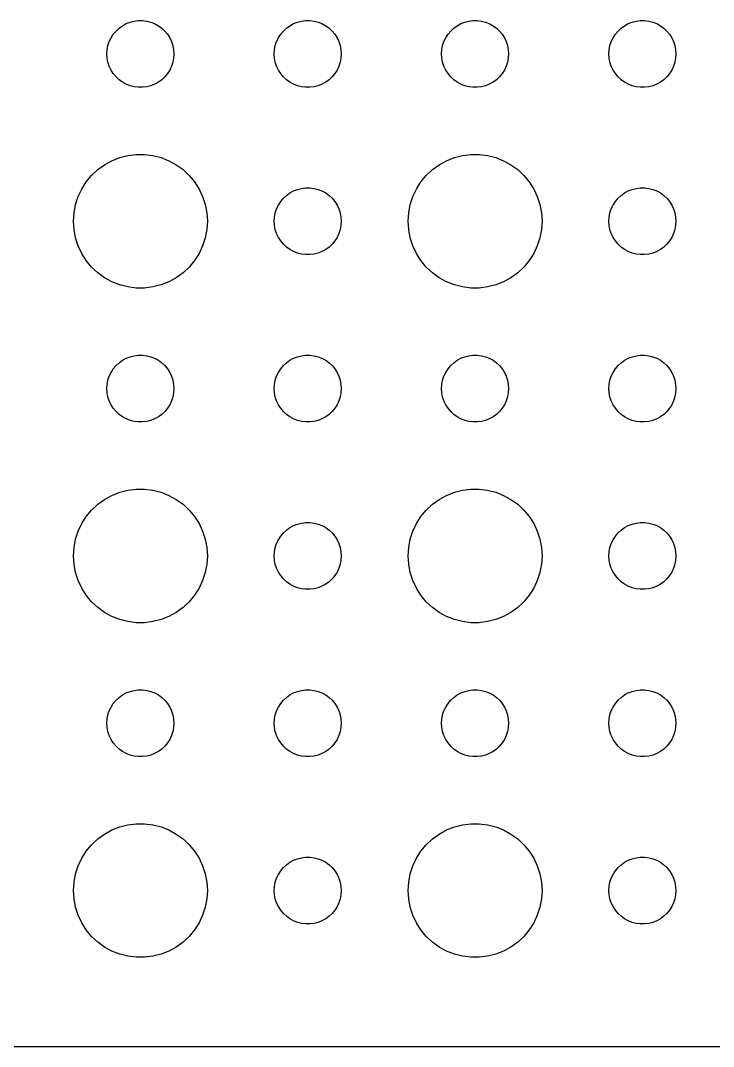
# Model space of a CAD drawing. Header units: metres. Extents: x -134 to 134, y 290 to 736.
# Drawn here: x -102.87 to -71.81, y 518.01 to 564 of the extents above; entities that cross this region are included whole.
import ezdxf

# ---------------------------------------------------------------- set-up
doc = ezdxf.new("R2010")
doc.units = ezdxf.units.M

msp = doc.modelspace()

# ---------------------------------------------------------------- linework, layer by layer
for p, q in [((-98.3037, 563.766), (-98.1387, 563.857)), ((-98.1387, 563.857), (-97.9635, 563.927)), ((-97.9635, 563.927), (-97.7811, 563.973)), ((-97.7811, 563.973), (-97.5942, 563.997)), ((-97.5942, 563.997), (-97.4058, 563.997)), ((-97.4058, 563.997), (-97.2189, 563.973)), ((-97.2189, 563.973), (-97.0365, 563.927)), ((-97.0365, 563.927), (-96.8613, 563.857)), ((-96.8613, 563.857), (-96.6963, 563.766)), ((-90.8037, 563.766), (-90.6387, 563.857)), ((-90.6387, 563.857), (-90.4635, 563.927)), ((-90.4635, 563.927), (-90.2811, 563.973)), ((-90.2811, 563.973), (-90.0942, 563.997)), ((-90.0942, 563.997), (-89.9058, 563.997)), ((-89.9058, 563.997), (-89.7189, 563.973)), ((-89.7189, 563.973), (-89.5365, 563.927)), ((-89.5365, 563.927), (-89.3613, 563.857)), ((-89.3613, 563.857), (-89.1963, 563.766)), ((-83.3037, 563.766), (-83.1387, 563.857)), ((-83.1387, 563.857), (-82.9635, 563.927)), ((-82.9635, 563.927), (-82.7811, 563.973)), ((-82.7811, 563.973), (-82.5942, 563.997)), ((-82.5942, 563.997), (-82.4058, 563.997)), ((-82.4058, 563.997), (-82.2189, 563.973)), ((-82.2189, 563.973), (-82.0365, 563.927)), ((-82.0365, 563.927), (-81.8613, 563.857)), ((-81.8613, 563.857), (-81.6963, 563.766)), ((-75.8037, 563.766), (-75.6387, 563.857)), ((-75.6387, 563.857), (-75.4635, 563.927)), ((-75.4635, 563.927), (-75.2811, 563.973)), ((-75.2811, 563.973), (-75.0942, 563.997)), ((-75.0942, 563.997), (-74.9058, 563.997)), ((-74.9058, 563.997), (-74.7189, 563.973)), ((-74.7189, 563.973), (-74.5365, 563.927)), ((-74.5365, 563.927), (-74.3613, 563.857)), ((-74.3613, 563.857), (-74.1963, 563.766)), ((-98.8145, 563.223), (-98.7135, 563.382)), ((-98.7135, 563.382), (-98.5934, 563.527)), ((-98.5934, 563.527), (-98.4561, 563.656)), ((-98.4561, 563.656), (-98.3037, 563.766)), ((-96.6963, 563.766), (-96.5439, 563.656)), ((-96.5439, 563.656), (-96.4065, 563.527)), ((-96.4065, 563.527), (-96.2865, 563.382)), ((-96.2865, 563.382), (-96.1855, 563.223)), ((-91.3145, 563.223), (-91.2135, 563.382)), ((-91.2135, 563.382), (-91.0934, 563.527)), ((-91.0934, 563.527), (-90.9561, 563.656)), ((-90.9561, 563.656), (-90.8037, 563.766)), ((-89.1963, 563.766), (-89.0439, 563.656)), ((-89.0439, 563.656), (-88.9065, 563.527)), ((-88.9065, 563.527), (-88.7865, 563.382)), ((-88.7865, 563.382), (-88.6855, 563.223)), ((-83.8145, 563.223), (-83.7135, 563.382)), ((-83.7135, 563.382), (-83.5934, 563.527)), ((-83.5934, 563.527), (-83.4561, 563.656)), ((-83.4561, 563.656), (-83.3037, 563.766)), ((-81.6963, 563.766), (-81.5439, 563.656)), ((-81.5439, 563.656), (-81.4065, 563.527)), ((-81.4065, 563.527), (-81.2865, 563.382)), ((-81.2865, 563.382), (-81.1855, 563.223)), ((-76.3145, 563.223), (-76.2135, 563.382)), ((-76.2135, 563.382), (-76.0934, 563.527)), ((-76.0934, 563.527), (-75.9561, 563.656)), ((-75.9561, 563.656), (-75.8037, 563.766)), ((-74.1963, 563.766), (-74.0439, 563.656)), ((-74.0439, 563.656), (-73.9065, 563.527)), ((-73.9065, 563.527), (-73.7865, 563.382)), ((-73.7865, 563.382), (-73.6855, 563.223)), ((-98.9529, 562.873), (-98.8947, 563.052)), ((-98.8947, 563.052), (-98.8145, 563.223)), ((-96.1855, 563.223), (-96.1053, 563.052)), ((-96.1053, 563.052), (-96.0471, 562.873)), ((-91.4529, 562.873), (-91.3947, 563.052)), ((-91.3947, 563.052), (-91.3145, 563.223)), ((-88.6855, 563.223), (-88.6053, 563.052)), ((-88.6053, 563.052), (-88.5471, 562.873)), ((-83.9529, 562.873), (-83.8947, 563.052)), ((-83.8947, 563.052), (-83.8145, 563.223)), ((-81.1855, 563.223), (-81.1053, 563.052)), ((-81.1053, 563.052), (-81.0471, 562.873)), ((-76.4529, 562.873), (-76.3947, 563.052)), ((-76.3947, 563.052), (-76.3145, 563.223)), ((-73.6855, 563.223), (-73.6053, 563.052)), ((-73.6053, 563.052), (-73.5471, 562.873)), ((-99, 562.5), (-98.9882, 562.688)), ((-98.9882, 562.312), (-99, 562.5)), ((-98.9882, 562.688), (-98.9529, 562.873)), ((-96.0471, 562.873), (-96.0118, 562.688)), ((-96.0118, 562.688), (-96, 562.5)), ((-96, 562.5), (-96.0118, 562.312)), ((-91.5, 562.5), (-91.4882, 562.688)), ((-91.4882, 562.312), (-91.5, 562.5)), ((-91.4882, 562.688), (-91.4529, 562.873)), ((-88.5471, 562.873), (-88.5118, 562.688)), ((-88.5118, 562.688), (-88.5, 562.5)), ((-88.5, 562.5), (-88.5118, 562.312)), ((-84, 562.5), (-83.9882, 562.688)), ((-83.9882, 562.312), (-84, 562.5)), ((-83.9882, 562.688), (-83.9529, 562.873)), ((-81.0471, 562.873), (-81.0118, 562.688)), ((-81.0118, 562.688), (-81, 562.5)), ((-81, 562.5), (-81.0118, 562.312)), ((-76.5, 562.5), (-76.4882, 562.688)), ((-76.4882, 562.312), (-76.5, 562.5)), ((-76.4882, 562.688), (-76.4529, 562.873)), ((-73.5471, 562.873), (-73.5118, 562.688)), ((-73.5118, 562.688), (-73.5, 562.5)), ((-73.5, 562.5), (-73.5118, 562.312)), ((-98.9529, 562.127), (-98.9882, 562.312)), ((-98.8947, 561.948), (-98.9529, 562.127)), ((-96.0471, 562.127), (-96.1053, 561.948)), ((-96.0118, 562.312), (-96.0471, 562.127)), ((-91.4529, 562.127), (-91.4882, 562.312)), ((-91.3947, 561.948), (-91.4529, 562.127)), ((-88.5471, 562.127), (-88.6053, 561.948)), ((-88.5118, 562.312), (-88.5471, 562.127)), ((-83.9529, 562.127), (-83.9882, 562.312)), ((-83.8947, 561.948), (-83.9529, 562.127)), ((-81.0471, 562.127), (-81.1053, 561.948)), ((-81.0118, 562.312), (-81.0471, 562.127)), ((-76.4529, 562.127), (-76.4882, 562.312)), ((-76.3947, 561.948), (-76.4529, 562.127)), ((-73.5471, 562.127), (-73.6053, 561.948)), ((-73.5118, 562.312), (-73.5471, 562.127)), ((-98.8145, 561.777), (-98.8947, 561.948)), ((-98.7135, 561.618), (-98.8145, 561.777)), ((-98.5934, 561.473), (-98.7135, 561.618)), ((-96.2865, 561.618), (-96.4065, 561.473)), ((-96.1855, 561.777), (-96.2865, 561.618)), ((-96.1053, 561.948), (-96.1855, 561.777)), ((-91.3145, 561.777), (-91.3947, 561.948)), ((-91.2135, 561.618), (-91.3145, 561.777)), ((-91.0934, 561.473), (-91.2135, 561.618)), ((-88.7865, 561.618), (-88.9065, 561.473)), ((-88.6855, 561.777), (-88.7865, 561.618)), ((-88.6053, 561.948), (-88.6855, 561.777)), ((-83.8145, 561.777), (-83.8947, 561.948)), ((-83.7135, 561.618), (-83.8145, 561.777)), ((-83.5934, 561.473), (-83.7135, 561.618)), ((-81.2865, 561.618), (-81.4065, 561.473)), ((-81.1855, 561.777), (-81.2865, 561.618)), ((-81.1053, 561.948), (-81.1855, 561.777)), ((-76.3145, 561.777), (-76.3947, 561.948)), ((-76.2135, 561.618), (-76.3145, 561.777)), ((-76.0934, 561.473), (-76.2135, 561.618)), ((-73.7865, 561.618), (-73.9065, 561.473)), ((-73.6855, 561.777), (-73.7865, 561.618)), ((-73.6053, 561.948), (-73.6855, 561.777)), ((-98.4561, 561.344), (-98.5934, 561.473)), ((-98.3037, 561.234), (-98.4561, 561.344)), ((-98.1387, 561.143), (-98.3037, 561.234)), ((-97.9635, 561.073), (-98.1387, 561.143)), ((-97.7811, 561.027), (-97.9635, 561.073)), ((-97.0365, 561.073), (-97.2189, 561.027)), ((-96.8613, 561.143), (-97.0365, 561.073)), ((-96.6963, 561.234), (-96.8613, 561.143)), ((-96.5439, 561.344), (-96.6963, 561.234)), ((-96.4065, 561.473), (-96.5439, 561.344)), ((-90.9561, 561.344), (-91.0934, 561.473)), ((-90.8037, 561.234), (-90.9561, 561.344)), ((-90.6387, 561.143), (-90.8037, 561.234)), ((-90.4635, 561.073), (-90.6387, 561.143)), ((-90.2811, 561.027), (-90.4635, 561.073)), ((-89.5365, 561.073), (-89.7189, 561.027)), ((-89.3613, 561.143), (-89.5365, 561.073)), ((-89.1963, 561.234), (-89.3613, 561.143)), ((-89.0439, 561.344), (-89.1963, 561.234)), ((-88.9065, 561.473), (-89.0439, 561.344)), ((-83.4561, 561.344), (-83.5934, 561.473)), ((-83.3037, 561.234), (-83.4561, 561.344)), ((-83.1387, 561.143), (-83.3037, 561.234)), ((-82.9635, 561.073), (-83.1387, 561.143)), ((-82.7811, 561.027), (-82.9635, 561.073)), ((-82.0365, 561.073), (-82.2189, 561.027)), ((-81.8613, 561.143), (-82.0365, 561.073)), ((-81.6963, 561.234), (-81.8613, 561.143)), ((-81.5439, 561.344), (-81.6963, 561.234)), ((-81.4065, 561.473), (-81.5439, 561.344)), ((-75.9561, 561.344), (-76.0934, 561.473)), ((-75.8037, 561.234), (-75.9561, 561.344)), ((-75.6387, 561.143), (-75.8037, 561.234)), ((-75.4635, 561.073), (-75.6387, 561.143)), ((-75.2811, 561.027), (-75.4635, 561.073)), ((-74.5365, 561.073), (-74.7189, 561.027)), ((-74.3613, 561.143), (-74.5365, 561.073)), ((-74.1963, 561.234), (-74.3613, 561.143)), ((-74.0439, 561.344), (-74.1963, 561.234)), ((-73.9065, 561.473), (-74.0439, 561.344)), ((-97.5942, 561.003), (-97.7811, 561.027)), ((-97.4058, 561.003), (-97.5942, 561.003)), ((-97.2189, 561.027), (-97.4058, 561.003)), ((-90.0942, 561.003), (-90.2811, 561.027)), ((-89.9058, 561.003), (-90.0942, 561.003)), ((-89.7189, 561.027), (-89.9058, 561.003)), ((-82.5942, 561.003), (-82.7811, 561.027)), ((-82.4058, 561.003), (-82.5942, 561.003)), ((-82.2189, 561.027), (-82.4058, 561.003)), ((-75.0942, 561.003), (-75.2811, 561.027)), ((-74.9058, 561.003), (-75.0942, 561.003)), ((-74.7189, 561.027), (-74.9058, 561.003)), ((-98.7773, 557.714), (-98.427, 557.853)), ((-98.427, 557.853), (-98.0621, 557.947)), ((-98.0621, 557.947), (-97.6884, 557.994)), ((-97.6884, 557.994), (-97.3116, 557.994)), ((-97.3116, 557.994), (-96.9379, 557.947)), ((-96.9379, 557.947), (-96.573, 557.853)), ((-96.573, 557.853), (-96.2227, 557.714)), ((-83.7773, 557.714), (-83.427, 557.853)), ((-83.427, 557.853), (-83.0621, 557.947)), ((-83.0621, 557.947), (-82.6884, 557.994)), ((-82.6884, 557.994), (-82.3116, 557.994)), ((-82.3116, 557.994), (-81.9379, 557.947)), ((-81.9379, 557.947), (-81.573, 557.853)), ((-81.573, 557.853), (-81.2227, 557.714)), ((-99.4123, 557.312), (-99.1075, 557.533)), ((-99.1075, 557.533), (-98.7773, 557.714)), ((-96.2227, 557.714), (-95.8925, 557.533)), ((-95.8925, 557.533), (-95.5877, 557.312)), ((-84.4123, 557.312), (-84.1075, 557.533)), ((-84.1075, 557.533), (-83.7773, 557.714)), ((-81.2227, 557.714), (-80.8925, 557.533)), ((-80.8925, 557.533), (-80.5877, 557.312)), ((-99.927, 556.763), (-99.6869, 557.054)), ((-99.6869, 557.054), (-99.4123, 557.312)), ((-95.5877, 557.312), (-95.3131, 557.054)), ((-95.3131, 557.054), (-95.073, 556.763)), ((-84.927, 556.763), (-84.6869, 557.054)), ((-84.6869, 557.054), (-84.4123, 557.312)), ((-80.5877, 557.312), (-80.3131, 557.054)), ((-80.3131, 557.054), (-80.073, 556.763)), ((-100.289, 556.104), (-100.129, 556.445)), ((-100.129, 556.445), (-99.927, 556.763)), ((-95.073, 556.763), (-94.8711, 556.445)), ((-94.8711, 556.445), (-94.7107, 556.104)), ((-90.4635, 556.427), (-90.2811, 556.473)), ((-90.2811, 556.473), (-90.0942, 556.497)), ((-90.0942, 556.497), (-89.9058, 556.497)), ((-89.9058, 556.497), (-89.7189, 556.473)), ((-89.7189, 556.473), (-89.5365, 556.427)), ((-85.2893, 556.104), (-85.1289, 556.445)), ((-85.1289, 556.445), (-84.927, 556.763)), ((-80.073, 556.763), (-79.8711, 556.445)), ((-79.8711, 556.445), (-79.7107, 556.104)), ((-75.4635, 556.427), (-75.2811, 556.473)), ((-75.2811, 556.473), (-75.0942, 556.497)), ((-75.0942, 556.497), (-74.9058, 556.497)), ((-74.9058, 556.497), (-74.7189, 556.473)), ((-74.7189, 556.473), (-74.5365, 556.427)), ((-100.406, 555.746), (-100.289, 556.104)), ((-94.7107, 556.104), (-94.5943, 555.746)), ((-91.2135, 555.882), (-91.0934, 556.027)), ((-91.0934, 556.027), (-90.9561, 556.156)), ((-90.9561, 556.156), (-90.8037, 556.266)), ((-90.8037, 556.266), (-90.6387, 556.357)), ((-90.6387, 556.357), (-90.4635, 556.427)), ((-89.5365, 556.427), (-89.3613, 556.357)), ((-89.3613, 556.357), (-89.1963, 556.266)), ((-89.1963, 556.266), (-89.0439, 556.156)), ((-89.0439, 556.156), (-88.9065, 556.027)), ((-88.9065, 556.027), (-88.7865, 555.882)), ((-85.4057, 555.746), (-85.2893, 556.104)), ((-79.7107, 556.104), (-79.5943, 555.746)), ((-76.2135, 555.882), (-76.0934, 556.027)), ((-76.0934, 556.027), (-75.9561, 556.156)), ((-75.9561, 556.156), (-75.8037, 556.266)), ((-75.8037, 556.266), (-75.6387, 556.357)), ((-75.6387, 556.357), (-75.4635, 556.427)), ((-74.5365, 556.427), (-74.3613, 556.357)), ((-74.3613, 556.357), (-74.1963, 556.266)), ((-74.1963, 556.266), (-74.0439, 556.156)), ((-74.0439, 556.156), (-73.9065, 556.027)), ((-73.9065, 556.027), (-73.7865, 555.882)), ((-100.476, 555.376), (-100.406, 555.746)), ((-94.5943, 555.746), (-94.5237, 555.376)), ((-91.4529, 555.373), (-91.3947, 555.552)), ((-91.3947, 555.552), (-91.3145, 555.723)), ((-91.3145, 555.723), (-91.2135, 555.882)), ((-88.7865, 555.882), (-88.6855, 555.723)), ((-88.6855, 555.723), (-88.6053, 555.552)), ((-88.6053, 555.552), (-88.5471, 555.373)), ((-85.4763, 555.376), (-85.4057, 555.746)), ((-79.5943, 555.746), (-79.5237, 555.376)), ((-76.4529, 555.373), (-76.3947, 555.552)), ((-76.3947, 555.552), (-76.3145, 555.723)), ((-76.3145, 555.723), (-76.2135, 555.882)), ((-73.7865, 555.882), (-73.6855, 555.723)), ((-73.6855, 555.723), (-73.6053, 555.552)), ((-73.6053, 555.552), (-73.5471, 555.373)), ((-100.5, 555), (-100.476, 555.376)), ((-94.5237, 555.376), (-94.5, 555)), ((-91.5, 555), (-91.4882, 555.188)), ((-91.4882, 555.188), (-91.4529, 555.373)), ((-88.5471, 555.373), (-88.5118, 555.188)), ((-88.5118, 555.188), (-88.5, 555)), ((-85.5, 555), (-85.4763, 555.376)), ((-79.5237, 555.376), (-79.5, 555)), ((-76.5, 555), (-76.4882, 555.188)), ((-76.4882, 555.188), (-76.4529, 555.373)), ((-73.5471, 555.373), (-73.5118, 555.188)), ((-73.5118, 555.188), (-73.5, 555)), ((-100.476, 554.624), (-100.5, 555)), ((-100.406, 554.254), (-100.476, 554.624)), ((-94.5237, 554.624), (-94.5943, 554.254)), ((-94.5, 555), (-94.5237, 554.624)), ((-91.4882, 554.812), (-91.5, 555)), ((-91.4529, 554.627), (-91.4882, 554.812)), ((-91.3947, 554.448), (-91.4529, 554.627)), ((-88.5471, 554.627), (-88.6053, 554.448)), ((-88.5118, 554.812), (-88.5471, 554.627)), ((-88.5, 555), (-88.5118, 554.812)), ((-85.4763, 554.624), (-85.5, 555)), ((-85.4057, 554.254), (-85.4763, 554.624)), ((-79.5237, 554.624), (-79.5943, 554.254)), ((-79.5, 555), (-79.5237, 554.624)), ((-76.4882, 554.812), (-76.5, 555)), ((-76.4529, 554.627), (-76.4882, 554.812)), ((-76.3947, 554.448), (-76.4529, 554.627)), ((-73.5471, 554.627), (-73.6053, 554.448)), ((-73.5118, 554.812), (-73.5471, 554.627)), ((-73.5, 555), (-73.5118, 554.812)), ((-100.289, 553.896), (-100.406, 554.254)), ((-94.5943, 554.254), (-94.7107, 553.896)), ((-91.3145, 554.277), (-91.3947, 554.448)), ((-91.2135, 554.118), (-91.3145, 554.277)), ((-88.6855, 554.277), (-88.7865, 554.118)), ((-88.6053, 554.448), (-88.6855, 554.277)), ((-85.2893, 553.896), (-85.4057, 554.254)), ((-79.5943, 554.254), (-79.7107, 553.896)), ((-76.3145, 554.277), (-76.3947, 554.448)), ((-76.2135, 554.118), (-76.3145, 554.277)), ((-73.6855, 554.277), (-73.7865, 554.118)), ((-73.6053, 554.448), (-73.6855, 554.277)), ((-100.129, 553.555), (-100.289, 553.896)), ((-94.7107, 553.896), (-94.8711, 553.555)), ((-91.0934, 553.973), (-91.2135, 554.118)), ((-90.9561, 553.844), (-91.0934, 553.973)), ((-90.8037, 553.734), (-90.9561, 553.844)), ((-90.6387, 553.643), (-90.8037, 553.734)), ((-89.1963, 553.734), (-89.3613, 553.643)), ((-89.0439, 553.844), (-89.1963, 553.734)), ((-88.9065, 553.973), (-89.0439, 553.844)), ((-88.7865, 554.118), (-88.9065, 553.973)), ((-85.1289, 553.555), (-85.2893, 553.896)), ((-79.7107, 553.896), (-79.8711, 553.555)), ((-76.0934, 553.973), (-76.2135, 554.118)), ((-75.9561, 553.844), (-76.0934, 553.973)), ((-75.8037, 553.734), (-75.9561, 553.844)), ((-75.6387, 553.643), (-75.8037, 553.734)), ((-74.1963, 553.734), (-74.3613, 553.643)), ((-74.0439, 553.844), (-74.1963, 553.734)), ((-73.9065, 553.973), (-74.0439, 553.844)), ((-73.7865, 554.118), (-73.9065, 553.973)), ((-99.927, 553.237), (-100.129, 553.555)), ((-99.6869, 552.946), (-99.927, 553.237)), ((-95.073, 553.237), (-95.3131, 552.946)), ((-94.8711, 553.555), (-95.073, 553.237)), ((-90.4635, 553.573), (-90.6387, 553.643)), ((-90.2811, 553.527), (-90.4635, 553.573)), ((-90.0942, 553.503), (-90.2811, 553.527)), ((-89.9058, 553.503), (-90.0942, 553.503)), ((-89.7189, 553.527), (-89.9058, 553.503)), ((-89.5365, 553.573), (-89.7189, 553.527)), ((-89.3613, 553.643), (-89.5365, 553.573)), ((-84.927, 553.237), (-85.1289, 553.555)), ((-84.6869, 552.946), (-84.927, 553.237)), ((-80.073, 553.237), (-80.3131, 552.946)), ((-79.8711, 553.555), (-80.073, 553.237)), ((-75.4635, 553.573), (-75.6387, 553.643)), ((-75.2811, 553.527), (-75.4635, 553.573)), ((-75.0942, 553.503), (-75.2811, 553.527)), ((-74.9058, 553.503), (-75.0942, 553.503)), ((-74.7189, 553.527), (-74.9058, 553.503)), ((-74.5365, 553.573), (-74.7189, 553.527)), ((-74.3613, 553.643), (-74.5365, 553.573)), ((-99.4123, 552.688), (-99.6869, 552.946)), ((-95.3131, 552.946), (-95.5877, 552.688)), ((-84.4123, 552.688), (-84.6869, 552.946)), ((-80.3131, 552.946), (-80.5877, 552.688)), ((-99.1075, 552.467), (-99.4123, 552.688)), ((-98.7773, 552.286), (-99.1075, 552.467)), ((-95.8925, 552.467), (-96.2227, 552.286)), ((-95.5877, 552.688), (-95.8925, 552.467)), ((-84.1075, 552.467), (-84.4123, 552.688)), ((-83.7773, 552.286), (-84.1075, 552.467)), ((-80.8925, 552.467), (-81.2227, 552.286)), ((-80.5877, 552.688), (-80.8925, 552.467)), ((-98.427, 552.147), (-98.7773, 552.286)), ((-98.0621, 552.053), (-98.427, 552.147)), ((-97.6884, 552.006), (-98.0621, 552.053)), ((-97.3116, 552.006), (-97.6884, 552.006)), ((-96.9379, 552.053), (-97.3116, 552.006)), ((-96.573, 552.147), (-96.9379, 552.053)), ((-96.2227, 552.286), (-96.573, 552.147)), ((-83.427, 552.147), (-83.7773, 552.286)), ((-83.0621, 552.053), (-83.427, 552.147)), ((-82.6884, 552.006), (-83.0621, 552.053)), ((-82.3116, 552.006), (-82.6884, 552.006)), ((-81.9379, 552.053), (-82.3116, 552.006)), ((-81.573, 552.147), (-81.9379, 552.053)), ((-81.2227, 552.286), (-81.573, 552.147)), ((-98.5934, 548.527), (-98.4561, 548.656)), ((-98.4561, 548.656), (-98.3037, 548.766)), ((-98.3037, 548.766), (-98.1387, 548.857)), ((-98.1387, 548.857), (-97.9635, 548.927)), ((-97.9635, 548.927), (-97.7811, 548.973)), ((-97.7811, 548.973), (-97.5942, 548.997)), ((-97.5942, 548.997), (-97.4058, 548.997)), ((-97.4058, 548.997), (-97.2189, 548.973)), ((-97.2189, 548.973), (-97.0365, 548.927)), ((-97.0365, 548.927), (-96.8613, 548.857)), ((-96.8613, 548.857), (-96.6963, 548.766)), ((-96.6963, 548.766), (-96.5439, 548.656)), ((-96.5439, 548.656), (-96.4065, 548.527)), ((-91.0934, 548.527), (-90.9561, 548.656)), ((-90.9561, 548.656), (-90.8037, 548.766)), ((-90.8037, 548.766), (-90.6387, 548.857)), ((-90.6387, 548.857), (-90.4635, 548.927)), ((-90.4635, 548.927), (-90.2811, 548.973)), ((-90.2811, 548.973), (-90.0942, 548.997)), ((-90.0942, 548.997), (-89.9058, 548.997)), ((-89.9058, 548.997), (-89.7189, 548.973)), ((-89.7189, 548.973), (-89.5365, 548.927)), ((-89.5365, 548.927), (-89.3613, 548.857)), ((-89.3613, 548.857), (-89.1963, 548.766)), ((-89.1963, 548.766), (-89.0439, 548.656)), ((-89.0439, 548.656), (-88.9065, 548.527)), ((-83.5934, 548.527), (-83.4561, 548.656)), ((-83.4561, 548.656), (-83.3037, 548.766)), ((-83.3037, 548.766), (-83.1387, 548.857)), ((-83.1387, 548.857), (-82.9635, 548.927)), ((-82.9635, 548.927), (-82.7811, 548.973)), ((-82.7811, 548.973), (-82.5942, 548.997)), ((-82.5942, 548.997), (-82.4058, 548.997)), ((-82.4058, 548.997), (-82.2189, 548.973)), ((-82.2189, 548.973), (-82.0365, 548.927)), ((-82.0365, 548.927), (-81.8613, 548.857)), ((-81.8613, 548.857), (-81.6963, 548.766)), ((-81.6963, 548.766), (-81.5439, 548.656)), ((-81.5439, 548.656), (-81.4065, 548.527)), ((-76.0934, 548.527), (-75.9561, 548.656)), ((-75.9561, 548.656), (-75.8037, 548.766)), ((-75.8037, 548.766), (-75.6387, 548.857)), ((-75.6387, 548.857), (-75.4635, 548.927)), ((-75.4635, 548.927), (-75.2811, 548.973)), ((-75.2811, 548.973), (-75.0942, 548.997)), ((-75.0942, 548.997), (-74.9058, 548.997)), ((-74.9058, 548.997), (-74.7189, 548.973)), ((-74.7189, 548.973), (-74.5365, 548.927)), ((-74.5365, 548.927), (-74.3613, 548.857)), ((-74.3613, 548.857), (-74.1963, 548.766)), ((-74.1963, 548.766), (-74.0439, 548.656)), ((-74.0439, 548.656), (-73.9065, 548.527)), ((-98.8947, 548.052), (-98.8145, 548.223)), ((-98.8145, 548.223), (-98.7135, 548.382)), ((-98.7135, 548.382), (-98.5934, 548.527)), ((-96.4065, 548.527), (-96.2865, 548.382)), ((-96.2865, 548.382), (-96.1855, 548.223)), ((-96.1855, 548.223), (-96.1053, 548.052)), ((-91.3947, 548.052), (-91.3145, 548.223)), ((-91.3145, 548.223), (-91.2135, 548.382)), ((-91.2135, 548.382), (-91.0934, 548.527)), ((-88.9065, 548.527), (-88.7865, 548.382)), ((-88.7865, 548.382), (-88.6855, 548.223)), ((-88.6855, 548.223), (-88.6053, 548.052)), ((-83.8947, 548.052), (-83.8145, 548.223)), ((-83.8145, 548.223), (-83.7135, 548.382)), ((-83.7135, 548.382), (-83.5934, 548.527)), ((-81.4065, 548.527), (-81.2865, 548.382)), ((-81.2865, 548.382), (-81.1855, 548.223)), ((-81.1855, 548.223), (-81.1053, 548.052)), ((-76.3947, 548.052), (-76.3145, 548.223)), ((-76.3145, 548.223), (-76.2135, 548.382)), ((-76.2135, 548.382), (-76.0934, 548.527)), ((-73.9065, 548.527), (-73.7865, 548.382)), ((-73.7865, 548.382), (-73.6855, 548.223)), ((-73.6855, 548.223), (-73.6053, 548.052)), ((-98.9882, 547.688), (-98.9529, 547.873)), ((-98.9529, 547.873), (-98.8947, 548.052)), ((-96.1053, 548.052), (-96.0471, 547.873)), ((-96.0471, 547.873), (-96.0118, 547.688)), ((-91.4882, 547.688), (-91.4529, 547.873)), ((-91.4529, 547.873), (-91.3947, 548.052)), ((-88.6053, 548.052), (-88.5471, 547.873)), ((-88.5471, 547.873), (-88.5118, 547.688)), ((-83.9882, 547.688), (-83.9529, 547.873)), ((-83.9529, 547.873), (-83.8947, 548.052)), ((-81.1053, 548.052), (-81.0471, 547.873)), ((-81.0471, 547.873), (-81.0118, 547.688)), ((-76.4882, 547.688), (-76.4529, 547.873)), ((-76.4529, 547.873), (-76.3947, 548.052)), ((-73.6053, 548.052), (-73.5471, 547.873)), ((-73.5471, 547.873), (-73.5118, 547.688)), ((-99, 547.5), (-98.9882, 547.688)), ((-98.9882, 547.312), (-99, 547.5)), ((-98.9529, 547.127), (-98.9882, 547.312)), ((-96.0118, 547.312), (-96.0471, 547.127)), ((-96.0118, 547.688), (-96, 547.5)), ((-96, 547.5), (-96.0118, 547.312)), ((-91.5, 547.5), (-91.4882, 547.688)), ((-91.4882, 547.312), (-91.5, 547.5)), ((-91.4529, 547.127), (-91.4882, 547.312)), ((-88.5118, 547.312), (-88.5471, 547.127)), ((-88.5118, 547.688), (-88.5, 547.5)), ((-88.5, 547.5), (-88.5118, 547.312)), ((-84, 547.5), (-83.9882, 547.688)), ((-83.9882, 547.312), (-84, 547.5)), ((-83.9529, 547.127), (-83.9882, 547.312)), ((-81.0118, 547.312), (-81.0471, 547.127)), ((-81.0118, 547.688), (-81, 547.5)), ((-81, 547.5), (-81.0118, 547.312)), ((-76.5, 547.5), (-76.4882, 547.688)), ((-76.4882, 547.312), (-76.5, 547.5)), ((-76.4529, 547.127), (-76.4882, 547.312)), ((-73.5118, 547.312), (-73.5471, 547.127)), ((-73.5118, 547.688), (-73.5, 547.5)), ((-73.5, 547.5), (-73.5118, 547.312)), ((-98.8947, 546.948), (-98.9529, 547.127)), ((-98.8145, 546.777), (-98.8947, 546.948)), ((-96.1053, 546.948), (-96.1855, 546.777)), ((-96.0471, 547.127), (-96.1053, 546.948)), ((-91.3947, 546.948), (-91.4529, 547.127)), ((-91.3145, 546.777), (-91.3947, 546.948)), ((-88.6053, 546.948), (-88.6855, 546.777)), ((-88.5471, 547.127), (-88.6053, 546.948)), ((-83.8947, 546.948), (-83.9529, 547.127)), ((-83.8145, 546.777), (-83.8947, 546.948)), ((-81.1053, 546.948), (-81.1855, 546.777)), ((-81.0471, 547.127), (-81.1053, 546.948)), ((-76.3947, 546.948), (-76.4529, 547.127)), ((-76.3145, 546.777), (-76.3947, 546.948)), ((-73.6053, 546.948), (-73.6855, 546.777)), ((-73.5471, 547.127), (-73.6053, 546.948)), ((-98.7135, 546.618), (-98.8145, 546.777)), ((-98.5934, 546.473), (-98.7135, 546.618)), ((-98.4561, 546.344), (-98.5934, 546.473)), ((-98.3037, 546.234), (-98.4561, 546.344)), ((-96.5439, 546.344), (-96.6963, 546.234)), ((-96.4065, 546.473), (-96.5439, 546.344)), ((-96.2865, 546.618), (-96.4065, 546.473)), ((-96.1855, 546.777), (-96.2865, 546.618)), ((-91.2135, 546.618), (-91.3145, 546.777)), ((-91.0934, 546.473), (-91.2135, 546.618)), ((-90.9561, 546.344), (-91.0934, 546.473)), ((-90.8037, 546.234), (-90.9561, 546.344)), ((-89.0439, 546.344), (-89.1963, 546.234)), ((-88.9065, 546.473), (-89.0439, 546.344)), ((-88.7865, 546.618), (-88.9065, 546.473)), ((-88.6855, 546.777), (-88.7865, 546.618)), ((-83.7135, 546.618), (-83.8145, 546.777)), ((-83.5934, 546.473), (-83.7135, 546.618)), ((-83.4561, 546.344), (-83.5934, 546.473)), ((-83.3037, 546.234), (-83.4561, 546.344)), ((-81.5439, 546.344), (-81.6963, 546.234)), ((-81.4065, 546.473), (-81.5439, 546.344)), ((-81.2865, 546.618), (-81.4065, 546.473)), ((-81.1855, 546.777), (-81.2865, 546.618)), ((-76.2135, 546.618), (-76.3145, 546.777)), ((-76.0934, 546.473), (-76.2135, 546.618)), ((-75.9561, 546.344), (-76.0934, 546.473)), ((-75.8037, 546.234), (-75.9561, 546.344)), ((-74.0439, 546.344), (-74.1963, 546.234)), ((-73.9065, 546.473), (-74.0439, 546.344)), ((-73.7865, 546.618), (-73.9065, 546.473)), ((-73.6855, 546.777), (-73.7865, 546.618)), ((-98.1387, 546.143), (-98.3037, 546.234)), ((-97.9635, 546.073), (-98.1387, 546.143)), ((-97.7811, 546.027), (-97.9635, 546.073)), ((-97.5942, 546.003), (-97.7811, 546.027)), ((-97.4058, 546.003), (-97.5942, 546.003)), ((-97.2189, 546.027), (-97.4058, 546.003)), ((-97.0365, 546.073), (-97.2189, 546.027)), ((-96.8613, 546.143), (-97.0365, 546.073)), ((-96.6963, 546.234), (-96.8613, 546.143)), ((-90.6387, 546.143), (-90.8037, 546.234)), ((-90.4635, 546.073), (-90.6387, 546.143)), ((-90.2811, 546.027), (-90.4635, 546.073)), ((-90.0942, 546.003), (-90.2811, 546.027)), ((-89.9058, 546.003), (-90.0942, 546.003)), ((-89.7189, 546.027), (-89.9058, 546.003)), ((-89.5365, 546.073), (-89.7189, 546.027)), ((-89.3613, 546.143), (-89.5365, 546.073)), ((-89.1963, 546.234), (-89.3613, 546.143)), ((-83.1387, 546.143), (-83.3037, 546.234)), ((-82.9635, 546.073), (-83.1387, 546.143)), ((-82.7811, 546.027), (-82.9635, 546.073)), ((-82.5942, 546.003), (-82.7811, 546.027)), ((-82.4058, 546.003), (-82.5942, 546.003)), ((-82.2189, 546.027), (-82.4058, 546.003)), ((-82.0365, 546.073), (-82.2189, 546.027)), ((-81.8613, 546.143), (-82.0365, 546.073)), ((-81.6963, 546.234), (-81.8613, 546.143)), ((-75.6387, 546.143), (-75.8037, 546.234)), ((-75.4635, 546.073), (-75.6387, 546.143)), ((-75.2811, 546.027), (-75.4635, 546.073)), ((-75.0942, 546.003), (-75.2811, 546.027)), ((-74.9058, 546.003), (-75.0942, 546.003)), ((-74.7189, 546.027), (-74.9058, 546.003)), ((-74.5365, 546.073), (-74.7189, 546.027)), ((-74.3613, 546.143), (-74.5365, 546.073)), ((-74.1963, 546.234), (-74.3613, 546.143)), ((-99.1075, 542.533), (-98.7773, 542.714)), ((-98.7773, 542.714), (-98.427, 542.853)), ((-98.427, 542.853), (-98.0621, 542.947)), ((-98.0621, 542.947), (-97.6884, 542.994)), ((-97.6884, 542.994), (-97.3116, 542.994)), ((-97.3116, 542.994), (-96.9379, 542.947)), ((-96.9379, 542.947), (-96.573, 542.853)), ((-96.573, 542.853), (-96.2227, 542.714)), ((-96.2227, 542.714), (-95.8925, 542.533)), ((-84.1075, 542.533), (-83.7773, 542.714)), ((-83.7773, 542.714), (-83.427, 542.853)), ((-83.427, 542.853), (-83.0621, 542.947)), ((-83.0621, 542.947), (-82.6884, 542.994)), ((-82.6884, 542.994), (-82.3116, 542.994)), ((-82.3116, 542.994), (-81.9379, 542.947)), ((-81.9379, 542.947), (-81.573, 542.853)), ((-81.573, 542.853), (-81.2227, 542.714)), ((-81.2227, 542.714), (-80.8925, 542.533)), ((-99.6869, 542.054), (-99.4123, 542.312)), ((-99.4123, 542.312), (-99.1075, 542.533)), ((-95.8925, 542.533), (-95.5877, 542.312)), ((-95.5877, 542.312), (-95.3131, 542.054)), ((-84.6869, 542.054), (-84.4123, 542.312)), ((-84.4123, 542.312), (-84.1075, 542.533)), ((-80.8925, 542.533), (-80.5877, 542.312)), ((-80.5877, 542.312), (-80.3131, 542.054)), ((-100.129, 541.445), (-99.927, 541.763)), ((-99.927, 541.763), (-99.6869, 542.054)), ((-95.3131, 542.054), (-95.073, 541.763)), ((-95.073, 541.763), (-94.8711, 541.445)), ((-85.1289, 541.445), (-84.927, 541.763)), ((-84.927, 541.763), (-84.6869, 542.054)), ((-80.3131, 542.054), (-80.073, 541.763)), ((-80.073, 541.763), (-79.8711, 541.445)), ((-100.289, 541.104), (-100.129, 541.445)), ((-94.8711, 541.445), (-94.7107, 541.104)), ((-90.8037, 541.266), (-90.6387, 541.357)), ((-90.6387, 541.357), (-90.4635, 541.427)), ((-90.4635, 541.427), (-90.2811, 541.473)), ((-90.2811, 541.473), (-90.0942, 541.497)), ((-90.0942, 541.497), (-89.9058, 541.497)), ((-89.9058, 541.497), (-89.7189, 541.473)), ((-89.7189, 541.473), (-89.5365, 541.427)), ((-89.5365, 541.427), (-89.3613, 541.357)), ((-89.3613, 541.357), (-89.1963, 541.266)), ((-85.2893, 541.104), (-85.1289, 541.445)), ((-79.8711, 541.445), (-79.7107, 541.104)), ((-75.8037, 541.266), (-75.6387, 541.357)), ((-75.6387, 541.357), (-75.4635, 541.427)), ((-75.4635, 541.427), (-75.2811, 541.473)), ((-75.2811, 541.473), (-75.0942, 541.497)), ((-75.0942, 541.497), (-74.9058, 541.497)), ((-74.9058, 541.497), (-74.7189, 541.473)), ((-74.7189, 541.473), (-74.5365, 541.427)), ((-74.5365, 541.427), (-74.3613, 541.357)), ((-74.3613, 541.357), (-74.1963, 541.266)), ((-100.406, 540.746), (-100.289, 541.104)), ((-94.7107, 541.104), (-94.5943, 540.746)), ((-91.3145, 540.723), (-91.2135, 540.882)), ((-91.2135, 540.882), (-91.0934, 541.027)), ((-91.0934, 541.027), (-90.9561, 541.156)), ((-90.9561, 541.156), (-90.8037, 541.266)), ((-89.1963, 541.266), (-89.0439, 541.156)), ((-89.0439, 541.156), (-88.9065, 541.027)), ((-88.9065, 541.027), (-88.7865, 540.882)), ((-88.7865, 540.882), (-88.6855, 540.723)), ((-85.4057, 540.746), (-85.2893, 541.104)), ((-79.7107, 541.104), (-79.5943, 540.746)), ((-76.3145, 540.723), (-76.2135, 540.882)), ((-76.2135, 540.882), (-76.0934, 541.027)), ((-76.0934, 541.027), (-75.9561, 541.156)), ((-75.9561, 541.156), (-75.8037, 541.266)), ((-74.1963, 541.266), (-74.0439, 541.156)), ((-74.0439, 541.156), (-73.9065, 541.027)), ((-73.9065, 541.027), (-73.7865, 540.882)), ((-73.7865, 540.882), (-73.6855, 540.723)), ((-100.5, 540), (-100.476, 540.376)), ((-100.476, 540.376), (-100.406, 540.746)), ((-94.5943, 540.746), (-94.5237, 540.376)), ((-94.5237, 540.376), (-94.5, 540)), ((-91.4882, 540.188), (-91.4529, 540.373)), ((-91.4529, 540.373), (-91.3947, 540.552)), ((-91.3947, 540.552), (-91.3145, 540.723)), ((-88.6855, 540.723), (-88.6053, 540.552)), ((-88.6053, 540.552), (-88.5471, 540.373)), ((-88.5471, 540.373), (-88.5118, 540.188)), ((-85.5, 540), (-85.4763, 540.376)), ((-85.4763, 540.376), (-85.4057, 540.746)), ((-79.5943, 540.746), (-79.5237, 540.376)), ((-79.5237, 540.376), (-79.5, 540)), ((-76.4882, 540.188), (-76.4529, 540.373)), ((-76.4529, 540.373), (-76.3947, 540.552)), ((-76.3947, 540.552), (-76.3145, 540.723)), ((-73.6855, 540.723), (-73.6053, 540.552)), ((-73.6053, 540.552), (-73.5471, 540.373)), ((-73.5471, 540.373), (-73.5118, 540.188)), ((-100.476, 539.624), (-100.5, 540)), ((-94.5, 540), (-94.5237, 539.624)), ((-91.5, 540), (-91.4882, 540.188)), ((-91.4882, 539.812), (-91.5, 540)), ((-88.5118, 540.188), (-88.5, 540)), ((-88.5, 540), (-88.5118, 539.812)), ((-85.4763, 539.624), (-85.5, 540)), ((-79.5, 540), (-79.5237, 539.624)), ((-76.5, 540), (-76.4882, 540.188)), ((-76.4882, 539.812), (-76.5, 540)), ((-73.5118, 540.188), (-73.5, 540)), ((-73.5, 540), (-73.5118, 539.812)), ((-100.406, 539.254), (-100.476, 539.624)), ((-94.5237, 539.624), (-94.5943, 539.254)), ((-91.4529, 539.627), (-91.4882, 539.812)), ((-91.3947, 539.448), (-91.4529, 539.627)), ((-91.3145, 539.277), (-91.3947, 539.448)), ((-88.6053, 539.448), (-88.6855, 539.277)), ((-88.5471, 539.627), (-88.6053, 539.448)), ((-88.5118, 539.812), (-88.5471, 539.627)), ((-85.4057, 539.254), (-85.4763, 539.624)), ((-79.5237, 539.624), (-79.5943, 539.254)), ((-76.4529, 539.627), (-76.4882, 539.812)), ((-76.3947, 539.448), (-76.4529, 539.627)), ((-76.3145, 539.277), (-76.3947, 539.448)), ((-73.6053, 539.448), (-73.6855, 539.277)), ((-73.5471, 539.627), (-73.6053, 539.448)), ((-73.5118, 539.812), (-73.5471, 539.627)), ((-100.289, 538.896), (-100.406, 539.254)), ((-94.5943, 539.254), (-94.7107, 538.896)), ((-91.2135, 539.118), (-91.3145, 539.277)), ((-91.0934, 538.973), (-91.2135, 539.118)), ((-90.9561, 538.844), (-91.0934, 538.973)), ((-88.9065, 538.973), (-89.0439, 538.844)), ((-88.7865, 539.118), (-88.9065, 538.973)), ((-88.6855, 539.277), (-88.7865, 539.118)), ((-85.2893, 538.896), (-85.4057, 539.254)), ((-79.5943, 539.254), (-79.7107, 538.896)), ((-76.2135, 539.118), (-76.3145, 539.277)), ((-76.0934, 538.973), (-76.2135, 539.118)), ((-75.9561, 538.844), (-76.0934, 538.973)), ((-73.9065, 538.973), (-74.0439, 538.844)), ((-73.7865, 539.118), (-73.9065, 538.973)), ((-73.6855, 539.277), (-73.7865, 539.118)), ((-100.129, 538.555), (-100.289, 538.896)), ((-99.927, 538.237), (-100.129, 538.555)), ((-94.8711, 538.555), (-95.073, 538.237)), ((-94.7107, 538.896), (-94.8711, 538.555)), ((-90.8037, 538.734), (-90.9561, 538.844)), ((-90.6387, 538.643), (-90.8037, 538.734)), ((-90.4635, 538.573), (-90.6387, 538.643)), ((-90.2811, 538.527), (-90.4635, 538.573)), ((-90.0942, 538.503), (-90.2811, 538.527)), ((-89.7189, 538.527), (-89.9058, 538.503)), ((-89.5365, 538.573), (-89.7189, 538.527)), ((-89.3613, 538.643), (-89.5365, 538.573)), ((-89.1963, 538.734), (-89.3613, 538.643)), ((-89.0439, 538.844), (-89.1963, 538.734)), ((-85.1289, 538.555), (-85.2893, 538.896)), ((-84.927, 538.237), (-85.1289, 538.555)), ((-79.8711, 538.555), (-80.073, 538.237)), ((-79.7107, 538.896), (-79.8711, 538.555)), ((-75.8037, 538.734), (-75.9561, 538.844)), ((-75.6387, 538.643), (-75.8037, 538.734)), ((-75.4635, 538.573), (-75.6387, 538.643)), ((-75.2811, 538.527), (-75.4635, 538.573)), ((-75.0942, 538.503), (-75.2811, 538.527)), ((-74.7189, 538.527), (-74.9058, 538.503)), ((-74.5365, 538.573), (-74.7189, 538.527)), ((-74.3613, 538.643), (-74.5365, 538.573)), ((-74.1963, 538.734), (-74.3613, 538.643)), ((-74.0439, 538.844), (-74.1963, 538.734)), ((-99.6869, 537.946), (-99.927, 538.237)), ((-95.073, 538.237), (-95.3131, 537.946)), ((-89.9058, 538.503), (-90.0942, 538.503)), ((-84.6869, 537.946), (-84.927, 538.237)), ((-80.073, 538.237), (-80.3131, 537.946)), ((-74.9058, 538.503), (-75.0942, 538.503)), ((-99.4123, 537.688), (-99.6869, 537.946)), ((-99.1075, 537.467), (-99.4123, 537.688)), ((-95.5877, 537.688), (-95.8925, 537.467)), ((-95.3131, 537.946), (-95.5877, 537.688)), ((-84.4123, 537.688), (-84.6869, 537.946)), ((-84.1075, 537.467), (-84.4123, 537.688)), ((-80.5877, 537.688), (-80.8925, 537.467)), ((-80.3131, 537.946), (-80.5877, 537.688)), ((-98.7773, 537.286), (-99.1075, 537.467)), ((-98.427, 537.147), (-98.7773, 537.286)), ((-98.0621, 537.053), (-98.427, 537.147)), ((-96.573, 537.147), (-96.9379, 537.053)), ((-96.2227, 537.286), (-96.573, 537.147)), ((-95.8925, 537.467), (-96.2227, 537.286)), ((-83.7773, 537.286), (-84.1075, 537.467)), ((-83.427, 537.147), (-83.7773, 537.286)), ((-83.0621, 537.053), (-83.427, 537.147)), ((-81.573, 537.147), (-81.9379, 537.053)), ((-81.2227, 537.286), (-81.573, 537.147)), ((-80.8925, 537.467), (-81.2227, 537.286)), ((-97.6884, 537.006), (-98.0621, 537.053)), ((-97.3116, 537.006), (-97.6884, 537.006)), ((-96.9379, 537.053), (-97.3116, 537.006)), ((-82.6884, 537.006), (-83.0621, 537.053)), ((-82.3116, 537.006), (-82.6884, 537.006)), ((-81.9379, 537.053), (-82.3116, 537.006)), ((-98.1387, 533.857), (-97.9635, 533.927)), ((-97.9635, 533.927), (-97.7811, 533.973)), ((-97.7811, 533.973), (-97.5942, 533.997)), ((-97.5942, 533.997), (-97.4058, 533.997)), ((-97.4058, 533.997), (-97.2189, 533.973)), ((-97.2189, 533.973), (-97.0365, 533.927)), ((-97.0365, 533.927), (-96.8613, 533.857)), ((-90.6387, 533.857), (-90.4635, 533.927)), ((-90.4635, 533.927), (-90.2811, 533.973)), ((-90.2811, 533.973), (-90.0942, 533.997)), ((-90.0942, 533.997), (-89.9058, 533.997)), ((-89.9058, 533.997), (-89.7189, 533.973)), ((-89.7189, 533.973), (-89.5365, 533.927)), ((-89.5365, 533.927), (-89.3613, 533.857)), ((-83.1387, 533.857), (-82.9635, 533.927)), ((-82.9635, 533.927), (-82.7811, 533.973)), ((-82.7811, 533.973), (-82.5942, 533.997)), ((-82.5942, 533.997), (-82.4058, 533.997)), ((-82.4058, 533.997), (-82.2189, 533.973)), ((-82.2189, 533.973), (-82.0365, 533.927)), ((-82.0365, 533.927), (-81.8613, 533.857)), ((-75.6387, 533.857), (-75.4635, 533.927)), ((-75.4635, 533.927), (-75.2811, 533.973)), ((-75.2811, 533.973), (-75.0942, 533.997)), ((-75.0942, 533.997), (-74.9058, 533.997)), ((-74.9058, 533.997), (-74.7189, 533.973)), ((-74.7189, 533.973), (-74.5365, 533.927)), ((-74.5365, 533.927), (-74.3613, 533.857)), ((-98.7135, 533.382), (-98.5934, 533.527)), ((-98.5934, 533.527), (-98.4561, 533.656)), ((-98.4561, 533.656), (-98.3037, 533.766)), ((-98.3037, 533.766), (-98.1387, 533.857)), ((-96.8613, 533.857), (-96.6963, 533.766)), ((-96.6963, 533.766), (-96.5439, 533.656)), ((-96.5439, 533.656), (-96.4065, 533.527)), ((-96.4065, 533.527), (-96.2865, 533.382)), ((-91.2135, 533.382), (-91.0934, 533.527)), ((-91.0934, 533.527), (-90.9561, 533.656)), ((-90.9561, 533.656), (-90.8037, 533.766)), ((-90.8037, 533.766), (-90.6387, 533.857)), ((-89.3613, 533.857), (-89.1963, 533.766)), ((-89.1963, 533.766), (-89.0439, 533.656)), ((-89.0439, 533.656), (-88.9065, 533.527)), ((-88.9065, 533.527), (-88.7865, 533.382)), ((-83.7135, 533.382), (-83.5934, 533.527)), ((-83.5934, 533.527), (-83.4561, 533.656)), ((-83.4561, 533.656), (-83.3037, 533.766)), ((-83.3037, 533.766), (-83.1387, 533.857)), ((-81.8613, 533.857), (-81.6963, 533.766)), ((-81.6963, 533.766), (-81.5439, 533.656)), ((-81.5439, 533.656), (-81.4065, 533.527)), ((-81.4065, 533.527), (-81.2865, 533.382)), ((-76.2135, 533.382), (-76.0934, 533.527)), ((-76.0934, 533.527), (-75.9561, 533.656)), ((-75.9561, 533.656), (-75.8037, 533.766)), ((-75.8037, 533.766), (-75.6387, 533.857)), ((-74.3613, 533.857), (-74.1963, 533.766)), ((-74.1963, 533.766), (-74.0439, 533.656)), ((-74.0439, 533.656), (-73.9065, 533.527)), ((-73.9065, 533.527), (-73.7865, 533.382)), ((-98.9529, 532.873), (-98.8947, 533.052)), ((-98.8947, 533.052), (-98.8145, 533.223)), ((-98.8145, 533.223), (-98.7135, 533.382)), ((-96.2865, 533.382), (-96.1855, 533.223)), ((-96.1855, 533.223), (-96.1053, 533.052)), ((-96.1053, 533.052), (-96.0471, 532.873)), ((-91.4529, 532.873), (-91.3947, 533.052)), ((-91.3947, 533.052), (-91.3145, 533.223)), ((-91.3145, 533.223), (-91.2135, 533.382)), ((-88.7865, 533.382), (-88.6855, 533.223)), ((-88.6855, 533.223), (-88.6053, 533.052)), ((-88.6053, 533.052), (-88.5471, 532.873)), ((-83.9529, 532.873), (-83.8947, 533.052)), ((-83.8947, 533.052), (-83.8145, 533.223)), ((-83.8145, 533.223), (-83.7135, 533.382)), ((-81.2865, 533.382), (-81.1855, 533.223)), ((-81.1855, 533.223), (-81.1053, 533.052)), ((-81.1053, 533.052), (-81.0471, 532.873)), ((-76.4529, 532.873), (-76.3947, 533.052)), ((-76.3947, 533.052), (-76.3145, 533.223)), ((-76.3145, 533.223), (-76.2135, 533.382)), ((-73.7865, 533.382), (-73.6855, 533.223)), ((-73.6855, 533.223), (-73.6053, 533.052)), ((-73.6053, 533.052), (-73.5471, 532.873)), ((-99, 532.5), (-98.9882, 532.688)), ((-98.9882, 532.688), (-98.9529, 532.873)), ((-96.0471, 532.873), (-96.0118, 532.688)), ((-96.0118, 532.688), (-96, 532.5)), ((-91.5, 532.5), (-91.4882, 532.688)), ((-91.4882, 532.688), (-91.4529, 532.873)), ((-88.5471, 532.873), (-88.5118, 532.688)), ((-88.5118, 532.688), (-88.5, 532.5)), ((-84, 532.5), (-83.9882, 532.688)), ((-83.9882, 532.688), (-83.9529, 532.873)), ((-81.0471, 532.873), (-81.0118, 532.688)), ((-81.0118, 532.688), (-81, 532.5)), ((-76.5, 532.5), (-76.4882, 532.688)), ((-76.4882, 532.688), (-76.4529, 532.873)), ((-73.5471, 532.873), (-73.5118, 532.688)), ((-73.5118, 532.688), (-73.5, 532.5)), ((-98.9882, 532.312), (-99, 532.5)), ((-98.9529, 532.127), (-98.9882, 532.312)), ((-98.8947, 531.948), (-98.9529, 532.127)), ((-96.0471, 532.127), (-96.1053, 531.948)), ((-96.0118, 532.312), (-96.0471, 532.127)), ((-96, 532.5), (-96.0118, 532.312)), ((-91.4882, 532.312), (-91.5, 532.5)), ((-91.4529, 532.127), (-91.4882, 532.312)), ((-91.3947, 531.948), (-91.4529, 532.127)), ((-88.5471, 532.127), (-88.6053, 531.948)), ((-88.5118, 532.312), (-88.5471, 532.127)), ((-88.5, 532.5), (-88.5118, 532.312)), ((-83.9882, 532.312), (-84, 532.5)), ((-83.9529, 532.127), (-83.9882, 532.312)), ((-83.8947, 531.948), (-83.9529, 532.127)), ((-81.0471, 532.127), (-81.1053, 531.948)), ((-81.0118, 532.312), (-81.0471, 532.127)), ((-81, 532.5), (-81.0118, 532.312)), ((-76.4882, 532.312), (-76.5, 532.5)), ((-76.4529, 532.127), (-76.4882, 532.312)), ((-76.3947, 531.948), (-76.4529, 532.127)), ((-73.5471, 532.127), (-73.6053, 531.948)), ((-73.5118, 532.312), (-73.5471, 532.127)), ((-73.5, 532.5), (-73.5118, 532.312)), ((-98.8145, 531.777), (-98.8947, 531.948)), ((-98.7135, 531.618), (-98.8145, 531.777)), ((-98.5934, 531.473), (-98.7135, 531.618)), ((-96.2865, 531.618), (-96.4065, 531.473)), ((-96.1855, 531.777), (-96.2865, 531.618)), ((-96.1053, 531.948), (-96.1855, 531.777)), ((-91.3145, 531.777), (-91.3947, 531.948)), ((-91.2135, 531.618), (-91.3145, 531.777)), ((-91.0934, 531.473), (-91.2135, 531.618)), ((-88.7865, 531.618), (-88.9065, 531.473)), ((-88.6855, 531.777), (-88.7865, 531.618)), ((-88.6053, 531.948), (-88.6855, 531.777)), ((-83.8145, 531.777), (-83.8947, 531.948)), ((-83.7135, 531.618), (-83.8145, 531.777)), ((-83.5934, 531.473), (-83.7135, 531.618)), ((-81.2865, 531.618), (-81.4065, 531.473)), ((-81.1855, 531.777), (-81.2865, 531.618)), ((-81.1053, 531.948), (-81.1855, 531.777)), ((-76.3145, 531.777), (-76.3947, 531.948)), ((-76.2135, 531.618), (-76.3145, 531.777)), ((-76.0934, 531.473), (-76.2135, 531.618)), ((-73.7865, 531.618), (-73.9065, 531.473)), ((-73.6855, 531.777), (-73.7865, 531.618)), ((-73.6053, 531.948), (-73.6855, 531.777)), ((-98.4561, 531.344), (-98.5934, 531.473)), ((-98.3037, 531.234), (-98.4561, 531.344)), ((-98.1387, 531.143), (-98.3037, 531.234)), ((-96.6963, 531.234), (-96.8613, 531.143)), ((-96.5439, 531.344), (-96.6963, 531.234)), ((-96.4065, 531.473), (-96.5439, 531.344)), ((-90.9561, 531.344), (-91.0934, 531.473)), ((-90.8037, 531.234), (-90.9561, 531.344)), ((-90.6387, 531.143), (-90.8037, 531.234)), ((-89.1963, 531.234), (-89.3613, 531.143)), ((-89.0439, 531.344), (-89.1963, 531.234)), ((-88.9065, 531.473), (-89.0439, 531.344)), ((-83.4561, 531.344), (-83.5934, 531.473)), ((-83.3037, 531.234), (-83.4561, 531.344)), ((-83.1387, 531.143), (-83.3037, 531.234)), ((-81.6963, 531.234), (-81.8613, 531.143)), ((-81.5439, 531.344), (-81.6963, 531.234)), ((-81.4065, 531.473), (-81.5439, 531.344)), ((-75.9561, 531.344), (-76.0934, 531.473)), ((-75.8037, 531.234), (-75.9561, 531.344)), ((-75.6387, 531.143), (-75.8037, 531.234)), ((-74.1963, 531.234), (-74.3613, 531.143)), ((-74.0439, 531.344), (-74.1963, 531.234)), ((-73.9065, 531.473), (-74.0439, 531.344)), ((-97.9635, 531.073), (-98.1387, 531.143)), ((-97.7811, 531.027), (-97.9635, 531.073)), ((-97.5942, 531.003), (-97.7811, 531.027)), ((-97.4058, 531.003), (-97.5942, 531.003)), ((-97.2189, 531.027), (-97.4058, 531.003)), ((-97.0365, 531.073), (-97.2189, 531.027)), ((-96.8613, 531.143), (-97.0365, 531.073)), ((-90.4635, 531.073), (-90.6387, 531.143)), ((-90.2811, 531.027), (-90.4635, 531.073)), ((-90.0942, 531.003), (-90.2811, 531.027)), ((-89.9058, 531.003), (-90.0942, 531.003)), ((-89.7189, 531.027), (-89.9058, 531.003)), ((-89.5365, 531.073), (-89.7189, 531.027)), ((-89.3613, 531.143), (-89.5365, 531.073)), ((-82.9635, 531.073), (-83.1387, 531.143)), ((-82.7811, 531.027), (-82.9635, 531.073)), ((-82.5942, 531.003), (-82.7811, 531.027)), ((-82.4058, 531.003), (-82.5942, 531.003)), ((-82.2189, 531.027), (-82.4058, 531.003)), ((-82.0365, 531.073), (-82.2189, 531.027)), ((-81.8613, 531.143), (-82.0365, 531.073)), ((-75.4635, 531.073), (-75.6387, 531.143)), ((-75.2811, 531.027), (-75.4635, 531.073)), ((-75.0942, 531.003), (-75.2811, 531.027)), ((-74.9058, 531.003), (-75.0942, 531.003)), ((-74.7189, 531.027), (-74.9058, 531.003)), ((-74.5365, 531.073), (-74.7189, 531.027)), ((-74.3613, 531.143), (-74.5365, 531.073)), ((-98.427, 527.853), (-98.0621, 527.947)), ((-98.0621, 527.947), (-97.6884, 527.994)), ((-97.6884, 527.994), (-97.3116, 527.994)), ((-97.3116, 527.994), (-96.9379, 527.947)), ((-96.9379, 527.947), (-96.573, 527.853)), ((-83.427, 527.853), (-83.0621, 527.947)), ((-83.0621, 527.947), (-82.6884, 527.994)), ((-82.6884, 527.994), (-82.3116, 527.994)), ((-82.3116, 527.994), (-81.9379, 527.947)), ((-81.9379, 527.947), (-81.573, 527.853)), ((-99.4123, 527.312), (-99.1075, 527.533)), ((-99.1075, 527.533), (-98.7773, 527.714)), ((-98.7773, 527.714), (-98.427, 527.853)), ((-96.573, 527.853), (-96.2227, 527.714)), ((-96.2227, 527.714), (-95.8925, 527.533)), ((-95.8925, 527.533), (-95.5877, 527.312)), ((-84.4123, 527.312), (-84.1075, 527.533)), ((-84.1075, 527.533), (-83.7773, 527.714)), ((-83.7773, 527.714), (-83.427, 527.853)), ((-81.573, 527.853), (-81.2227, 527.714)), ((-81.2227, 527.714), (-80.8925, 527.533)), ((-80.8925, 527.533), (-80.5877, 527.312)), ((-99.927, 526.763), (-99.6869, 527.054)), ((-99.6869, 527.054), (-99.4123, 527.312)), ((-95.5877, 527.312), (-95.3131, 527.054)), ((-95.3131, 527.054), (-95.073, 526.763)), ((-84.927, 526.763), (-84.6869, 527.054)), ((-84.6869, 527.054), (-84.4123, 527.312)), ((-80.5877, 527.312), (-80.3131, 527.054)), ((-80.3131, 527.054), (-80.073, 526.763)), ((-100.129, 526.445), (-99.927, 526.763)), ((-95.073, 526.763), (-94.8711, 526.445)), ((-85.1289, 526.445), (-84.927, 526.763)), ((-80.073, 526.763), (-79.8711, 526.445)), ((-100.406, 525.746), (-100.289, 526.104)), ((-100.289, 526.104), (-100.129, 526.445)), ((-94.8711, 526.445), (-94.7107, 526.104)), ((-94.7107, 526.104), (-94.5943, 525.746)), ((-91.0934, 526.027), (-90.9561, 526.156)), ((-90.9561, 526.156), (-90.8037, 526.266)), ((-90.8037, 526.266), (-90.6387, 526.357)), ((-90.6387, 526.357), (-90.4635, 526.427)), ((-90.4635, 526.427), (-90.2811, 526.473)), ((-90.2811, 526.473), (-90.0942, 526.497)), ((-90.0942, 526.497), (-89.9058, 526.497)), ((-89.9058, 526.497), (-89.7189, 526.473)), ((-89.7189, 526.473), (-89.5365, 526.427)), ((-89.5365, 526.427), (-89.3613, 526.357)), ((-89.3613, 526.357), (-89.1963, 526.266)), ((-89.1963, 526.266), (-89.0439, 526.156)), ((-89.0439, 526.156), (-88.9065, 526.027)), ((-85.4057, 525.746), (-85.2893, 526.104)), ((-85.2893, 526.104), (-85.1289, 526.445)), ((-79.8711, 526.445), (-79.7107, 526.104)), ((-79.7107, 526.104), (-79.5943, 525.746)), ((-76.0934, 526.027), (-75.9561, 526.156)), ((-75.9561, 526.156), (-75.8037, 526.266)), ((-75.8037, 526.266), (-75.6387, 526.357)), ((-75.6387, 526.357), (-75.4635, 526.427)), ((-75.4635, 526.427), (-75.2811, 526.473)), ((-75.2811, 526.473), (-75.0942, 526.497)), ((-75.0942, 526.497), (-74.9058, 526.497)), ((-74.9058, 526.497), (-74.7189, 526.473)), ((-74.7189, 526.473), (-74.5365, 526.427)), ((-74.5365, 526.427), (-74.3613, 526.357)), ((-74.3613, 526.357), (-74.1963, 526.266)), ((-74.1963, 526.266), (-74.0439, 526.156)), ((-74.0439, 526.156), (-73.9065, 526.027)), ((-100.476, 525.376), (-100.406, 525.746)), ((-94.5943, 525.746), (-94.5237, 525.376)), ((-91.3947, 525.552), (-91.3145, 525.723)), ((-91.3145, 525.723), (-91.2135, 525.882)), ((-91.2135, 525.882), (-91.0934, 526.027)), ((-88.9065, 526.027), (-88.7865, 525.882)), ((-88.7865, 525.882), (-88.6855, 525.723)), ((-88.6855, 525.723), (-88.6053, 525.552)), ((-85.4763, 525.376), (-85.4057, 525.746)), ((-79.5943, 525.746), (-79.5237, 525.376)), ((-76.3947, 525.552), (-76.3145, 525.723)), ((-76.3145, 525.723), (-76.2135, 525.882)), ((-76.2135, 525.882), (-76.0934, 526.027)), ((-73.9065, 526.027), (-73.7865, 525.882)), ((-73.7865, 525.882), (-73.6855, 525.723)), ((-73.6855, 525.723), (-73.6053, 525.552)), ((-100.5, 525), (-100.476, 525.376)), ((-94.5237, 525.376), (-94.5, 525)), ((-91.5, 525), (-91.4882, 525.188)), ((-91.4882, 525.188), (-91.4529, 525.373)), ((-91.4529, 525.373), (-91.3947, 525.552)), ((-88.6053, 525.552), (-88.5471, 525.373)), ((-88.5471, 525.373), (-88.5118, 525.188)), ((-88.5118, 525.188), (-88.5, 525)), ((-85.5, 525), (-85.4763, 525.376)), ((-79.5237, 525.376), (-79.5, 525)), ((-76.5, 525), (-76.4882, 525.188)), ((-76.4882, 525.188), (-76.4529, 525.373)), ((-76.4529, 525.373), (-76.3947, 525.552)), ((-73.6053, 525.552), (-73.5471, 525.373)), ((-73.5471, 525.373), (-73.5118, 525.188)), ((-73.5118, 525.188), (-73.5, 525)), ((-100.476, 524.624), (-100.5, 525)), ((-94.5, 525), (-94.5237, 524.624)), ((-91.4882, 524.812), (-91.5, 525)), ((-91.4529, 524.627), (-91.4882, 524.812)), ((-88.5118, 524.812), (-88.5471, 524.627)), ((-88.5, 525), (-88.5118, 524.812)), ((-85.4763, 524.624), (-85.5, 525)), ((-79.5, 525), (-79.5237, 524.624)), ((-76.4882, 524.812), (-76.5, 525)), ((-76.4529, 524.627), (-76.4882, 524.812)), ((-73.5118, 524.812), (-73.5471, 524.627)), ((-73.5, 525), (-73.5118, 524.812)), ((-100.406, 524.254), (-100.476, 524.624)), ((-100.289, 523.896), (-100.406, 524.254)), ((-94.5943, 524.254), (-94.7107, 523.896)), ((-94.5237, 524.624), (-94.5943, 524.254)), ((-91.3947, 524.448), (-91.4529, 524.627)), ((-91.3145, 524.277), (-91.3947, 524.448)), ((-91.2135, 524.118), (-91.3145, 524.277)), ((-88.6855, 524.277), (-88.7865, 524.118)), ((-88.6053, 524.448), (-88.6855, 524.277)), ((-88.5471, 524.627), (-88.6053, 524.448)), ((-85.4057, 524.254), (-85.4763, 524.624)), ((-85.2893, 523.896), (-85.4057, 524.254)), ((-79.5943, 524.254), (-79.7107, 523.896)), ((-79.5237, 524.624), (-79.5943, 524.254)), ((-76.3947, 524.448), (-76.4529, 524.627)), ((-76.3145, 524.277), (-76.3947, 524.448)), ((-76.2135, 524.118), (-76.3145, 524.277)), ((-73.6855, 524.277), (-73.7865, 524.118)), ((-73.6053, 524.448), (-73.6855, 524.277)), ((-73.5471, 524.627), (-73.6053, 524.448)), ((-100.129, 523.555), (-100.289, 523.896)), ((-94.7107, 523.896), (-94.8711, 523.555)), ((-91.0934, 523.973), (-91.2135, 524.118)), ((-90.9561, 523.844), (-91.0934, 523.973)), ((-90.8037, 523.734), (-90.9561, 523.844)), ((-89.0439, 523.844), (-89.1963, 523.734)), ((-88.9065, 523.973), (-89.0439, 523.844)), ((-88.7865, 524.118), (-88.9065, 523.973)), ((-85.1289, 523.555), (-85.2893, 523.896)), ((-79.7107, 523.896), (-79.8711, 523.555)), ((-76.0934, 523.973), (-76.2135, 524.118)), ((-75.9561, 523.844), (-76.0934, 523.973)), ((-75.8037, 523.734), (-75.9561, 523.844)), ((-74.0439, 523.844), (-74.1963, 523.734)), ((-73.9065, 523.973), (-74.0439, 523.844)), ((-73.7865, 524.118), (-73.9065, 523.973)), ((-99.927, 523.237), (-100.129, 523.555)), ((-94.8711, 523.555), (-95.073, 523.237)), ((-90.6387, 523.643), (-90.8037, 523.734)), ((-90.4635, 523.573), (-90.6387, 523.643)), ((-90.2811, 523.527), (-90.4635, 523.573)), ((-90.0942, 523.503), (-90.2811, 523.527)), ((-89.9058, 523.503), (-90.0942, 523.503)), ((-89.7189, 523.527), (-89.9058, 523.503)), ((-89.5365, 523.573), (-89.7189, 523.527)), ((-89.3613, 523.643), (-89.5365, 523.573)), ((-89.1963, 523.734), (-89.3613, 523.643)), ((-84.927, 523.237), (-85.1289, 523.555)), ((-79.8711, 523.555), (-80.073, 523.237)), ((-75.6387, 523.643), (-75.8037, 523.734)), ((-75.4635, 523.573), (-75.6387, 523.643)), ((-75.2811, 523.527), (-75.4635, 523.573)), ((-75.0942, 523.503), (-75.2811, 523.527)), ((-74.9058, 523.503), (-75.0942, 523.503)), ((-74.7189, 523.527), (-74.9058, 523.503)), ((-74.5365, 523.573), (-74.7189, 523.527)), ((-74.3613, 523.643), (-74.5365, 523.573)), ((-74.1963, 523.734), (-74.3613, 523.643)), ((-99.6869, 522.946), (-99.927, 523.237)), ((-99.4123, 522.688), (-99.6869, 522.946)), ((-95.3131, 522.946), (-95.5877, 522.688)), ((-95.073, 523.237), (-95.3131, 522.946)), ((-84.6869, 522.946), (-84.927, 523.237)), ((-84.4123, 522.688), (-84.6869, 522.946)), ((-80.3131, 522.946), (-80.5877, 522.688)), ((-80.073, 523.237), (-80.3131, 522.946)), ((-99.1075, 522.467), (-99.4123, 522.688)), ((-98.7773, 522.286), (-99.1075, 522.467)), ((-95.8925, 522.467), (-96.2227, 522.286)), ((-95.5877, 522.688), (-95.8925, 522.467)), ((-84.1075, 522.467), (-84.4123, 522.688)), ((-83.7773, 522.286), (-84.1075, 522.467)), ((-80.8925, 522.467), (-81.2227, 522.286)), ((-80.5877, 522.688), (-80.8925, 522.467)), ((-98.427, 522.147), (-98.7773, 522.286)), ((-98.0621, 522.053), (-98.427, 522.147)), ((-97.6884, 522.006), (-98.0621, 522.053)), ((-97.3116, 522.006), (-97.6884, 522.006)), ((-96.9379, 522.053), (-97.3116, 522.006)), ((-96.573, 522.147), (-96.9379, 522.053)), ((-96.2227, 522.286), (-96.573, 522.147)), ((-83.427, 522.147), (-83.7773, 522.286)), ((-83.0621, 522.053), (-83.427, 522.147)), ((-82.6884, 522.006), (-83.0621, 522.053)), ((-82.3116, 522.006), (-82.6884, 522.006)), ((-81.9379, 522.053), (-82.3116, 522.006)), ((-81.573, 522.147), (-81.9379, 522.053)), ((-81.2227, 522.286), (-81.573, 522.147)), ((-129.814, 518.01), (129.814, 518.01))]:
    msp.add_line(p, q)

doc.saveas('drawing.dxf')
